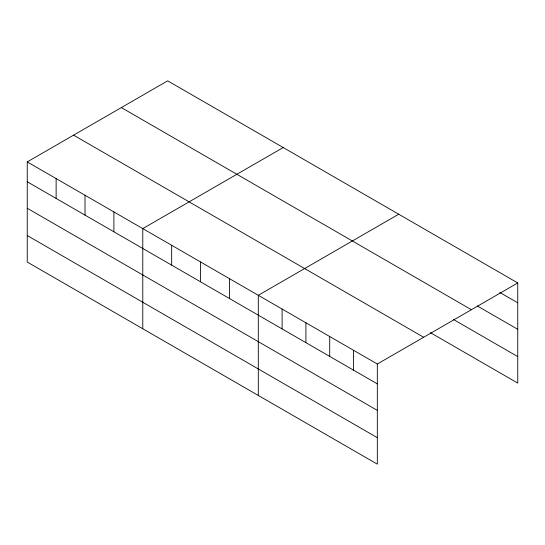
<?xml version="1.0" encoding="UTF-8"?>
<svg xmlns="http://www.w3.org/2000/svg" width="545" height="545" viewBox="0 0 545 545"><rect width="100%" height="100%" fill="white"/><g stroke="black" fill="none" stroke-linecap="round" stroke-linejoin="round"><path stroke-width="0.82" d="M377.324 410.378L377.324 364.019L27.25 161.906L27.25 262.05L377.324 464.163L377.324 410.378L27.25 208.265M430.461 332.695L517.75 383.094L517.75 282.95L167.676 80.837L27.25 161.906M283.202 147.531L142.776 228.607L142.776 328.751M398.722 214.226L258.296 295.301L258.296 395.445M377.324 364.019L517.75 282.95M499.717 292.399L517.75 302.809M477.352 305.977L517.75 329.303M121.337 107.59L471.411 309.703M453.549 319.534L517.75 356.6M73.589 135.153L423.663 337.266M27.25 181.771L377.324 383.884M27.25 235.556L377.324 437.676M353.521 350.278L353.521 370.137M329.711 336.538L329.711 356.396M305.909 322.79L305.909 342.655M282.106 309.049L282.106 328.908M229.418 278.631L229.418 298.49M200.54 261.954L200.54 281.813M171.655 245.277L171.655 265.142M113.891 211.93L113.891 231.795M85.013 195.26L85.013 215.118M56.128 178.583L56.128 198.441"/></g></svg>
